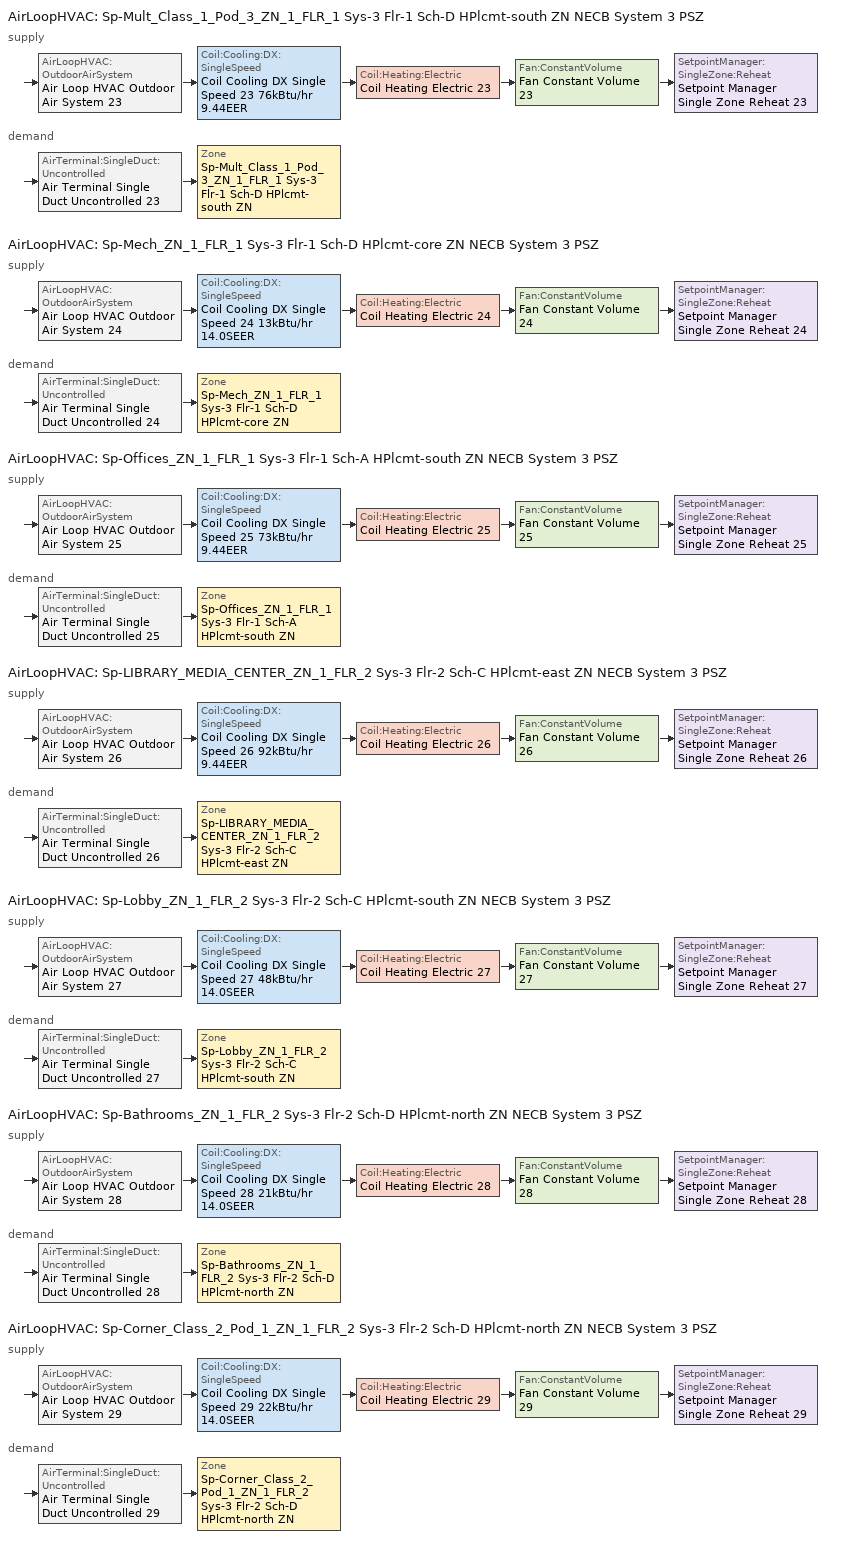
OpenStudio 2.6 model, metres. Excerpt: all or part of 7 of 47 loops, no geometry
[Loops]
AirLoopHVAC 'Sp-Mult_Class_1_Pod_3_ZN_1_FLR_1 Sys-3 Flr-1 Sch-D HPlcmt-south ZN NECB System 3 PSZ'
 supply: AirLoopHVAC:OutdoorAirSystem 'Air Loop HVAC Outdoor Air System 23' > Coil:Cooling:DX:SingleSpeed 'Coil Cooling DX Single Speed 23 76kBtu/hr 9.44EER' > Coil:Heating:Electric 'Coil Heating Electric 23' > Fan:ConstantVolume 'Fan Constant Volume 23' > SetpointManager:SingleZone:Reheat 'Setpoint Manager Single Zone Reheat 23'
 demand: AirTerminal:SingleDuct:Uncontrolled 'Air Terminal Single Duct Uncontrolled 23' > Zone 'Sp-Mult_Class_1_Pod_3_ZN_1_FLR_1 Sys-3 Flr-1 Sch-D HPlcmt-south ZN'
AirLoopHVAC 'Sp-Mech_ZN_1_FLR_1 Sys-3 Flr-1 Sch-D HPlcmt-core ZN NECB System 3 PSZ'
 supply: AirLoopHVAC:OutdoorAirSystem 'Air Loop HVAC Outdoor Air System 24' > Coil:Cooling:DX:SingleSpeed 'Coil Cooling DX Single Speed 24 13kBtu/hr 14.0SEER' > Coil:Heating:Electric 'Coil Heating Electric 24' > Fan:ConstantVolume 'Fan Constant Volume 24' > SetpointManager:SingleZone:Reheat 'Setpoint Manager Single Zone Reheat 24'
 demand: AirTerminal:SingleDuct:Uncontrolled 'Air Terminal Single Duct Uncontrolled 24' > Zone 'Sp-Mech_ZN_1_FLR_1 Sys-3 Flr-1 Sch-D HPlcmt-core ZN'
AirLoopHVAC 'Sp-Offices_ZN_1_FLR_1 Sys-3 Flr-1 Sch-A HPlcmt-south ZN NECB System 3 PSZ'
 supply: AirLoopHVAC:OutdoorAirSystem 'Air Loop HVAC Outdoor Air System 25' > Coil:Cooling:DX:SingleSpeed 'Coil Cooling DX Single Speed 25 73kBtu/hr 9.44EER' > Coil:Heating:Electric 'Coil Heating Electric 25' > Fan:ConstantVolume 'Fan Constant Volume 25' > SetpointManager:SingleZone:Reheat 'Setpoint Manager Single Zone Reheat 25'
 demand: AirTerminal:SingleDuct:Uncontrolled 'Air Terminal Single Duct Uncontrolled 25' > Zone 'Sp-Offices_ZN_1_FLR_1 Sys-3 Flr-1 Sch-A HPlcmt-south ZN'
AirLoopHVAC 'Sp-LIBRARY_MEDIA_CENTER_ZN_1_FLR_2 Sys-3 Flr-2 Sch-C HPlcmt-east ZN NECB System 3 PSZ'
 supply: AirLoopHVAC:OutdoorAirSystem 'Air Loop HVAC Outdoor Air System 26' > Coil:Cooling:DX:SingleSpeed 'Coil Cooling DX Single Speed 26 92kBtu/hr 9.44EER' > Coil:Heating:Electric 'Coil Heating Electric 26' > Fan:ConstantVolume 'Fan Constant Volume 26' > SetpointManager:SingleZone:Reheat 'Setpoint Manager Single Zone Reheat 26'
 demand: AirTerminal:SingleDuct:Uncontrolled 'Air Terminal Single Duct Uncontrolled 26' > Zone 'Sp-LIBRARY_MEDIA_CENTER_ZN_1_FLR_2 Sys-3 Flr-2 Sch-C HPlcmt-east ZN'
AirLoopHVAC 'Sp-Lobby_ZN_1_FLR_2 Sys-3 Flr-2 Sch-C HPlcmt-south ZN NECB System 3 PSZ'
 supply: AirLoopHVAC:OutdoorAirSystem 'Air Loop HVAC Outdoor Air System 27' > Coil:Cooling:DX:SingleSpeed 'Coil Cooling DX Single Speed 27 48kBtu/hr 14.0SEER' > Coil:Heating:Electric 'Coil Heating Electric 27' > Fan:ConstantVolume 'Fan Constant Volume 27' > SetpointManager:SingleZone:Reheat 'Setpoint Manager Single Zone Reheat 27'
 demand: AirTerminal:SingleDuct:Uncontrolled 'Air Terminal Single Duct Uncontrolled 27' > Zone 'Sp-Lobby_ZN_1_FLR_2 Sys-3 Flr-2 Sch-C HPlcmt-south ZN'
AirLoopHVAC 'Sp-Bathrooms_ZN_1_FLR_2 Sys-3 Flr-2 Sch-D HPlcmt-north ZN NECB System 3 PSZ'
 supply: AirLoopHVAC:OutdoorAirSystem 'Air Loop HVAC Outdoor Air System 28' > Coil:Cooling:DX:SingleSpeed 'Coil Cooling DX Single Speed 28 21kBtu/hr 14.0SEER' > Coil:Heating:Electric 'Coil Heating Electric 28' > Fan:ConstantVolume 'Fan Constant Volume 28' > SetpointManager:SingleZone:Reheat 'Setpoint Manager Single Zone Reheat 28'
 demand: AirTerminal:SingleDuct:Uncontrolled 'Air Terminal Single Duct Uncontrolled 28' > Zone 'Sp-Bathrooms_ZN_1_FLR_2 Sys-3 Flr-2 Sch-D HPlcmt-north ZN'
AirLoopHVAC 'Sp-Corner_Class_2_Pod_1_ZN_1_FLR_2 Sys-3 Flr-2 Sch-D HPlcmt-north ZN NECB System 3 PSZ'
 supply: AirLoopHVAC:OutdoorAirSystem 'Air Loop HVAC Outdoor Air System 29' > Coil:Cooling:DX:SingleSpeed 'Coil Cooling DX Single Speed 29 22kBtu/hr 14.0SEER' > Coil:Heating:Electric 'Coil Heating Electric 29' > Fan:ConstantVolume 'Fan Constant Volume 29' > SetpointManager:SingleZone:Reheat 'Setpoint Manager Single Zone Reheat 29'
 demand: AirTerminal:SingleDuct:Uncontrolled 'Air Terminal Single Duct Uncontrolled 29' > Zone 'Sp-Corner_Class_2_Pod_1_ZN_1_FLR_2 Sys-3 Flr-2 Sch-D HPlcmt-north ZN'
[Sizing:Zone] Zone Cooling Design Supply Air Temperature Input Method=SupplyAirTemperature; Zone Cooling Design Supply Air Temperature {C}=13; Zone Cooling Design Supply Air Temperature Difference {deltaC}=11.11; Zone Heating Design Supply Air Temperature Input Method=SupplyAirTemperature; Zone Heating Design Supply Air Temperature {C}=43; Zone Heating Design Supply Air Temperature Difference {deltaC}=11.11; Zone Cooling Design Supply Air Humidity Ratio {kg-H2O/kg-air}=0.0085; Zone Heating Design Supply Air Humidity Ratio {kg-H2O/kg-air}=0.008; Zone Heating Sizing Factor=1.3; Zone Cooling Sizing Factor=1.1; Cooling Design Air Flow Method=DesignDay; Heating Design Air Flow Method=DesignDay; Account for Dedicated Outdoor Air System=No; Dedicated Outdoor Air System Control Strategy=NeutralSupplyAir; Dedicated Outdoor Air Low Setpoint Temperature for Design {C}=autosize; Dedicated Outdoor Air High Setpoint Temperature for Design {C}=autosize
Sp-Mult_Class_1_Pod_3_ZN_1_FLR_1 Sys-3 Flr-1 Sch-D HPlcmt-south ZN; Sp-Mech_ZN_1_FLR_1 Sys-3 Flr-1 Sch-D HPlcmt-core ZN; Sp-Offices_ZN_1_FLR_1 Sys-3 Flr-1 Sch-A HPlcmt-south ZN; Sp-LIBRARY_MEDIA_CENTER_ZN_1_FLR_2 Sys-3 Flr-2 Sch-C HPlcmt-east ZN; Sp-Lobby_ZN_1_FLR_2 Sys-3 Flr-2 Sch-C HPlcmt-south ZN; Sp-Bathrooms_ZN_1_FLR_2 Sys-3 Flr-2 Sch-D HPlcmt-north ZN; Sp-Corner_Class_2_Pod_1_ZN_1_FLR_2 Sys-3 Flr-2 Sch-D HPlcmt-north ZN
[Zone equipment]
Sp-Mult_Class_1_Pod_3_ZN_1_FLR_1 Sys-3 Flr-1 Sch-D HPlcmt-south ZN: Air Terminal Single Duct Uncontrolled 23, Zone HVAC Baseboard Convective Electric 23
Sp-Mech_ZN_1_FLR_1 Sys-3 Flr-1 Sch-D HPlcmt-core ZN: Air Terminal Single Duct Uncontrolled 24, Zone HVAC Baseboard Convective Electric 24
Sp-Offices_ZN_1_FLR_1 Sys-3 Flr-1 Sch-A HPlcmt-south ZN: Air Terminal Single Duct Uncontrolled 25, Zone HVAC Baseboard Convective Electric 25
Sp-LIBRARY_MEDIA_CENTER_ZN_1_FLR_2 Sys-3 Flr-2 Sch-C HPlcmt-east ZN: Air Terminal Single Duct Uncontrolled 26, Zone HVAC Baseboard Convective Electric 26
Sp-Lobby_ZN_1_FLR_2 Sys-3 Flr-2 Sch-C HPlcmt-south ZN: Air Terminal Single Duct Uncontrolled 27, Zone HVAC Baseboard Convective Electric 27
Sp-Bathrooms_ZN_1_FLR_2 Sys-3 Flr-2 Sch-D HPlcmt-north ZN: Air Terminal Single Duct Uncontrolled 28, Zone HVAC Baseboard Convective Electric 28
Sp-Corner_Class_2_Pod_1_ZN_1_FLR_2 Sys-3 Flr-2 Sch-D HPlcmt-north ZN: Air Terminal Single Duct Uncontrolled 29, Zone HVAC Baseboard Convective Electric 29
[AirLoopHVAC] Design Supply Air Flow Rate {m3/s}=AutoSize
Name | Availability Schedule
Sp-Mult_Class_1_Pod_3_ZN_1_FLR_1 Sys-3 Flr-1 Sch-D HPlcmt-south ZN NECB System 3 PSZ | Sp-Mult_Class_1_Pod_3_ZN_1_FLR_1 Sys-3 Flr-1 Sch-D HPlcmt-south ZN NECB System 3 PSZ Occ Sch
Sp-Mech_ZN_1_FLR_1 Sys-3 Flr-1 Sch-D HPlcmt-core ZN NECB System 3 PSZ | Always On Discrete
Sp-Offices_ZN_1_FLR_1 Sys-3 Flr-1 Sch-A HPlcmt-south ZN NECB System 3 PSZ | Sp-Offices_ZN_1_FLR_1 Sys-3 Flr-1 Sch-A HPlcmt-south ZN NECB System 3 PSZ Occ Sch
Sp-LIBRARY_MEDIA_CENTER_ZN_1_FLR_2 Sys-3 Flr-2 Sch-C HPlcmt-east ZN NECB System 3 PSZ | Sp-LIBRARY_MEDIA_CENTER_ZN_1_FLR_2 Sys-3 Flr-2 Sch-C HPlcmt-east ZN NECB System 3 PSZ Occ Sch
Sp-Lobby_ZN_1_FLR_2 Sys-3 Flr-2 Sch-C HPlcmt-south ZN NECB System 3 PSZ | Sp-Lobby_ZN_1_FLR_2 Sys-3 Flr-2 Sch-C HPlcmt-south ZN NECB System 3 PSZ Occ Sch
Sp-Bathrooms_ZN_1_FLR_2 Sys-3 Flr-2 Sch-D HPlcmt-north ZN NECB System 3 PSZ | Sp-Bathrooms_ZN_1_FLR_2 Sys-3 Flr-2 Sch-D HPlcmt-north ZN NECB System 3 PSZ Occ Sch
Sp-Corner_Class_2_Pod_1_ZN_1_FLR_2 Sys-3 Flr-2 Sch-D HPlcmt-north ZN NECB System 3 PSZ | Sp-Corner_Class_2_Pod_1_ZN_1_FLR_2 Sys-3 Flr-2 Sch-D HPlcmt-north ZN NECB System 3 PSZ Occ Sch
[Sizing:System] Type of Load to Size On=Sensible; Design Outdoor Air Flow Rate {m3/s}=Autosize; Minimum System Air Flow Ratio=1; Preheat Design Temperature {C}=7; Preheat Design Humidity Ratio {kg-H2O/kg-Air}=0.008; Precool Design Temperature {C}=13; Precool Design Humidity Ratio {kg-H2O/kg-Air}=0.008; Central Cooling Design Supply Air Temperature {C}=13; Central Heating Design Supply Air Temperature {C}=43; Sizing Option=NonCoincident; 100% Outdoor Air in Cooling=No; 100% Outdoor Air in Heating=No; Central Cooling Design Supply Air Humidity Ratio {kg-H2O/kg-Air}=0.0085; Central Heating Design Supply Air Humidity Ratio {kg-H2O/kg-Air}=0.008; Cooling Design Air Flow Method=DesignDay; Cooling Design Air Flow Rate {m3/s}=0; Heating Design Air Flow Method=DesignDay; Heating Design Air Flow Rate {m3/s}=0; System Outdoor Air Method=ZoneSum; Zone Maximum Outdoor Air Fraction=1; Cooling Supply Air Flow Rate Per Floor Area {m3/s-m2}=0.00996765; Cooling Fraction of Autosized Cooling Supply Air Flow Rate=1; Cooling Supply Air Flow Rate Per Unit Cooling Capacity {m3/s-W}=3.94755e-05; Heating Supply Air Flow Rate Per Floor Area {m3/s-m2}=0.00996765; Heating Fraction of Autosized Heating Supply Air Flow Rate=1; Heating Fraction of Autosized Cooling Supply Air Flow Rate=1; Heating Supply Air Flow Rate Per Unit Heating Capacity {m3/s-W}=3.15882e-05; Cooling Design Capacity Method=CoolingDesignCapacity; Cooling Design Capacity {W}=autosize; Cooling Design Capacity Per Floor Area {W/m2}=234.7; Fraction of Autosized Cooling Design Capacity=1; Heating Design Capacity Method=HeatingDesignCapacity; Heating Design Capacity {W}=autosize; Heating Design Capacity Per Floor Area {W/m2}=157; Fraction of Autosized Heating Design Capacity=1; Central Cooling Capacity Control Method=OnOff
Sp-Mult_Class_1_Pod_3_ZN_1_FLR_1 Sys-3 Flr-1 Sch-D HPlcmt-south ZN NECB System 3 PSZ; Sp-Mech_ZN_1_FLR_1 Sys-3 Flr-1 Sch-D HPlcmt-core ZN NECB System 3 PSZ; Sp-Offices_ZN_1_FLR_1 Sys-3 Flr-1 Sch-A HPlcmt-south ZN NECB System 3 PSZ; Sp-LIBRARY_MEDIA_CENTER_ZN_1_FLR_2 Sys-3 Flr-2 Sch-C HPlcmt-east ZN NECB System 3 PSZ; Sp-Lobby_ZN_1_FLR_2 Sys-3 Flr-2 Sch-C HPlcmt-south ZN NECB System 3 PSZ; Sp-Bathrooms_ZN_1_FLR_2 Sys-3 Flr-2 Sch-D HPlcmt-north ZN NECB System 3 PSZ; Sp-Corner_Class_2_Pod_1_ZN_1_FLR_2 Sys-3 Flr-2 Sch-D HPlcmt-north ZN NECB System 3 PSZ
[Fan:ConstantVolume] Availability Schedule=Always On Discrete; Fan Efficiency=0.39975; Pressure Rise {Pa}=640; Maximum Flow Rate {m3/s}=AutoSize; Motor Efficiency=0.615
Fan Constant Volume 23; Fan Constant Volume 24; Fan Constant Volume 25; Fan Constant Volume 26; Fan Constant Volume 27; Fan Constant Volume 28; Fan Constant Volume 29
[Coil:Heating:Electric] Availability Schedule=Always On Discrete
Coil Heating Electric 23; Coil Heating Electric 24; Coil Heating Electric 25; Coil Heating Electric 26; Coil Heating Electric 27; Coil Heating Electric 28; Coil Heating Electric 29
[Coil:Cooling:DX:SingleSpeed] Availability Schedule=Always On Discrete; Rated Total Cooling Capacity {W}=autosize; Rated Sensible Heat Ratio=autosize; Rated Air Flow Rate {m3/s}=autosize; Rated Evaporator Fan Power Per Volume Flow Rate {W/(m3/s)}=773.3; Total Cooling Capacity Function of Temperature Curve=DXCOOL-NECB2011-REF-CAPFT; Total Cooling Capacity Function of Flow Fraction Curve=DXCOOL-NECB2011-REF-CAPFFLOW; Energy Input Ratio Function of Temperature Curve=DXCOOL-NECB2011-REF-COOLEIRFT; Energy Input Ratio Function of Flow Fraction Curve=DXCOOL-NECB2011-REF-COOLEIRFFLOW; Part Load Fraction Correlation Curve=DXCOOL-NECB2011-REF-COOLPLFFPLR; Condenser Type=AirCooled; Evaporative Condenser Effectiveness=0; Evaporative Condenser Air Flow Rate {m3/s}=Autosize; Evaporative Condenser Pump Rated Power Consumption {W}=Autosize; Crankcase Heater Capacity {W}=0; Maximum Outdoor Dry-Bulb Temperature for Crankcase Heater Operation {C}=0; Basin Heater Capacity {W/K}=0; Basin Heater Setpoint Temperature {C}=10
Name | Rated COP {W/W}
Coil Cooling DX Single Speed 23 76kBtu/hr 9.44EER | 3.2468
Coil Cooling DX Single Speed 24 13kBtu/hr 14.0SEER; Coil Cooling DX Single Speed 27 48kBtu/hr 14.0SEER; Coil Cooling DX Single Speed 28 21kBtu/hr 14.0SEER; Coil Cooling DX Single Speed 29 22kBtu/hr 14.0SEER | 3.8248
Coil Cooling DX Single Speed 25 73kBtu/hr 9.44EER | 3.24471
Coil Cooling DX Single Speed 26 92kBtu/hr 9.44EER | 3.25894
[Controller:OutdoorAir] Minimum Outdoor Air Flow Rate {m3/s}=autosize; Maximum Outdoor Air Flow Rate {m3/s}=Autosize; Economizer Control Action Type=ModulateFlow; Lockout Type=NoLockout; Minimum Limit Type=FixedMinimum; High Humidity Control=No; Heat Recovery Bypass Control Type=BypassWhenOAFlowGreaterThanMinimum
Name | Economizer Control Type | Minimum Outdoor Air Schedule | Controller Mechanical Ventilation | Economizer Maximum Limit Dry-Bulb Temperature {C} | Economizer Maximum Limit Enthalpy {J/kg} | Economizer Minimum Limit Dry-Bulb Temperature {C}
Controller Outdoor Air 23 | DifferentialEnthalpy | Sp-Mult_Class_1_Pod_3_ZN_1_FLR_1 Sys-3 Flr-1 Sch-D HPlcmt-south ZN NECB System 3 PSZ Occ Sch | Controller Mechanical Ventilation 23
Controller Outdoor Air 24 | NoEconomizer | Always On Discrete | Controller Mechanical Ventilation 24 | 28 | 64000 | -100
Controller Outdoor Air 25 | DifferentialEnthalpy | Sp-Offices_ZN_1_FLR_1 Sys-3 Flr-1 Sch-A HPlcmt-south ZN NECB System 3 PSZ Occ Sch | Controller Mechanical Ventilation 25
Controller Outdoor Air 26 | DifferentialEnthalpy | Sp-LIBRARY_MEDIA_CENTER_ZN_1_FLR_2 Sys-3 Flr-2 Sch-C HPlcmt-east ZN NECB System 3 PSZ Occ Sch | Controller Mechanical Ventilation 26
Controller Outdoor Air 27 | NoEconomizer | Sp-Lobby_ZN_1_FLR_2 Sys-3 Flr-2 Sch-C HPlcmt-south ZN NECB System 3 PSZ Occ Sch | Controller Mechanical Ventilation 27 | 28 | 64000 | -100
Controller Outdoor Air 28 | NoEconomizer | Sp-Bathrooms_ZN_1_FLR_2 Sys-3 Flr-2 Sch-D HPlcmt-north ZN NECB System 3 PSZ Occ Sch | Controller Mechanical Ventilation 28 | 28 | 64000 | -100
Controller Outdoor Air 29 | NoEconomizer | Sp-Corner_Class_2_Pod_1_ZN_1_FLR_2 Sys-3 Flr-2 Sch-D HPlcmt-north ZN NECB System 3 PSZ Occ Sch | Controller Mechanical Ventilation 29 | 28 | 64000 | -100
[Controller:MechanicalVentilation] Availability Schedule=Always On Discrete; System Outdoor Air Method=ZoneSum
Controller Mechanical Ventilation 23; Controller Mechanical Ventilation 24; Controller Mechanical Ventilation 25; Controller Mechanical Ventilation 26; Controller Mechanical Ventilation 27; Controller Mechanical Ventilation 28; Controller Mechanical Ventilation 29
[AirLoopHVAC:OutdoorAirSystem]
Name | Controller
Air Loop HVAC Outdoor Air System 23 | Controller Outdoor Air 23
Air Loop HVAC Outdoor Air System 24 | Controller Outdoor Air 24
Air Loop HVAC Outdoor Air System 25 | Controller Outdoor Air 25
Air Loop HVAC Outdoor Air System 26 | Controller Outdoor Air 26
Air Loop HVAC Outdoor Air System 27 | Controller Outdoor Air 27
Air Loop HVAC Outdoor Air System 28 | Controller Outdoor Air 28
Air Loop HVAC Outdoor Air System 29 | Controller Outdoor Air 29
[SetpointManager:SingleZone:Reheat] Minimum Supply Air Temperature {C}=13; Maximum Supply Air Temperature {C}=43
Name | Control Zone
Setpoint Manager Single Zone Reheat 23 | Sp-Mult_Class_1_Pod_3_ZN_1_FLR_1 Sys-3 Flr-1 Sch-D HPlcmt-south ZN
Setpoint Manager Single Zone Reheat 24 | Sp-Mech_ZN_1_FLR_1 Sys-3 Flr-1 Sch-D HPlcmt-core ZN
Setpoint Manager Single Zone Reheat 25 | Sp-Offices_ZN_1_FLR_1 Sys-3 Flr-1 Sch-A HPlcmt-south ZN
Setpoint Manager Single Zone Reheat 26 | Sp-LIBRARY_MEDIA_CENTER_ZN_1_FLR_2 Sys-3 Flr-2 Sch-C HPlcmt-east ZN
Setpoint Manager Single Zone Reheat 27 | Sp-Lobby_ZN_1_FLR_2 Sys-3 Flr-2 Sch-C HPlcmt-south ZN
Setpoint Manager Single Zone Reheat 28 | Sp-Bathrooms_ZN_1_FLR_2 Sys-3 Flr-2 Sch-D HPlcmt-north ZN
Setpoint Manager Single Zone Reheat 29 | Sp-Corner_Class_2_Pod_1_ZN_1_FLR_2 Sys-3 Flr-2 Sch-D HPlcmt-north ZN
[AirTerminal:SingleDuct:Uncontrolled] Availability Schedule=Always On Discrete; Maximum Air Flow Rate {m3/s}=AutoSize
Air Terminal Single Duct Uncontrolled 23; Air Terminal Single Duct Uncontrolled 24; Air Terminal Single Duct Uncontrolled 25; Air Terminal Single Duct Uncontrolled 26; Air Terminal Single Duct Uncontrolled 27; Air Terminal Single Duct Uncontrolled 28; Air Terminal Single Duct Uncontrolled 29
[ZoneHVAC:Baseboard:Convective:Electric] Availability Schedule=Always On Discrete; Nominal Capacity {W}=autosize; Efficiency=1
Zone HVAC Baseboard Convective Electric 23; Zone HVAC Baseboard Convective Electric 24; Zone HVAC Baseboard Convective Electric 25; Zone HVAC Baseboard Convective Electric 26; Zone HVAC Baseboard Convective Electric 27; Zone HVAC Baseboard Convective Electric 28; Zone HVAC Baseboard Convective Electric 29
[AvailabilityManager:NightCycle] Control Type=CycleOnAny; Thermostat Tolerance {deltaC}=1; Cycling Run Time {s}=3600
Availability Manager Night Cycle 13; Availability Manager Night Cycle 14; Availability Manager Night Cycle 15; Availability Manager Night Cycle 16; Availability Manager Night Cycle 17; Availability Manager Night Cycle 18; Availability Manager Night Cycle 19; Availability Manager Night Cycle 20; Availability Manager Night Cycle 21; Availability Manager Night Cycle 22; Availability Manager Night Cycle 23; Availability Manager Night Cycle 24; Availability Manager Night Cycle 25; Availability Manager Night Cycle 26; Availability Manager Night Cycle 27; Availability Manager Night Cycle 28; Availability Manager Night Cycle 29; Availability Manager Night Cycle 30; Availability Manager Night Cycle 31; Availability Manager Night Cycle 32; Availability Manager Night Cycle 33; Availability Manager Night Cycle 34; Availability Manager Night Cycle 35; Availability Manager Night Cycle 36; Availability Manager Night Cycle 37; Availability Manager Night Cycle 38; Availability Manager Night Cycle 39; Availability Manager Night Cycle 40; Availability Manager Night Cycle 41
[Schedule:Ruleset]
Name | Default Day Schedule | Summer Design Day Schedule | Winter Design Day Schedule
Sp-Bathrooms_ZN_1_FLR_2 Sys-3 Flr-2 Sch-D HPlcmt-north ZN NECB System 3 PSZ Occ Sch | Sp-Bathrooms_ZN_1_FLR_2 Sys-3 Flr-2 Sch-D HPlcmt-north ZN NECB System 3 PSZ Occ Sch Default | Sp-Bathrooms_ZN_1_FLR_2 Sys-3 Flr-2 Sch-D HPlcmt-north ZN NECB System 3 PSZ Occ Sch Summer Design Day | Sp-Bathrooms_ZN_1_FLR_2 Sys-3 Flr-2 Sch-D HPlcmt-north ZN NECB System 3 PSZ Occ Sch Winter Design Day
Sp-Corner_Class_2_Pod_1_ZN_1_FLR_2 Sys-3 Flr-2 Sch-D HPlcmt-north ZN NECB System 3 PSZ Occ Sch | Sp-Corner_Class_2_Pod_1_ZN_1_FLR_2 Sys-3 Flr-2 Sch-D HPlcmt-north ZN NECB System 3 PSZ Occ Sch Default | Sp-Corner_Class_2_Pod_1_ZN_1_FLR_2 Sys-3 Flr-2 Sch-D HPlcmt-north ZN NECB System 3 PSZ Occ Sch Summer Design Day | Sp-Corner_Class_2_Pod_1_ZN_1_FLR_2 Sys-3 Flr-2 Sch-D HPlcmt-north ZN NECB System 3 PSZ Occ Sch Winter Design Day
Sp-LIBRARY_MEDIA_CENTER_ZN_1_FLR_2 Sys-3 Flr-2 Sch-C HPlcmt-east ZN NECB System 3 PSZ Occ Sch | Sp-LIBRARY_MEDIA_CENTER_ZN_1_FLR_2 Sys-3 Flr-2 Sch-C HPlcmt-east ZN NECB System 3 PSZ Occ Sch Default | Sp-LIBRARY_MEDIA_CENTER_ZN_1_FLR_2 Sys-3 Flr-2 Sch-C HPlcmt-east ZN NECB System 3 PSZ Occ Sch Summer Design Day | Sp-LIBRARY_MEDIA_CENTER_ZN_1_FLR_2 Sys-3 Flr-2 Sch-C HPlcmt-east ZN NECB System 3 PSZ Occ Sch Winter Design Day
Sp-Lobby_ZN_1_FLR_2 Sys-3 Flr-2 Sch-C HPlcmt-south ZN NECB System 3 PSZ Occ Sch | Sp-Lobby_ZN_1_FLR_2 Sys-3 Flr-2 Sch-C HPlcmt-south ZN NECB System 3 PSZ Occ Sch Default | Sp-Lobby_ZN_1_FLR_2 Sys-3 Flr-2 Sch-C HPlcmt-south ZN NECB System 3 PSZ Occ Sch Summer Design Day | Sp-Lobby_ZN_1_FLR_2 Sys-3 Flr-2 Sch-C HPlcmt-south ZN NECB System 3 PSZ Occ Sch Winter Design Day
Sp-Mult_Class_1_Pod_3_ZN_1_FLR_1 Sys-3 Flr-1 Sch-D HPlcmt-south ZN NECB System 3 PSZ Occ Sch | Sp-Mult_Class_1_Pod_3_ZN_1_FLR_1 Sys-3 Flr-1 Sch-D HPlcmt-south ZN NECB System 3 PSZ Occ Sch Default | Sp-Mult_Class_1_Pod_3_ZN_1_FLR_1 Sys-3 Flr-1 Sch-D HPlcmt-south ZN NECB System 3 PSZ Occ Sch Summer Design Day | Sp-Mult_Class_1_Pod_3_ZN_1_FLR_1 Sys-3 Flr-1 Sch-D HPlcmt-south ZN NECB System 3 PSZ Occ Sch Winter Design Day
Sp-Offices_ZN_1_FLR_1 Sys-3 Flr-1 Sch-A HPlcmt-south ZN NECB System 3 PSZ Occ Sch | Sp-Offices_ZN_1_FLR_1 Sys-3 Flr-1 Sch-A HPlcmt-south ZN NECB System 3 PSZ Occ Sch Default | Sp-Offices_ZN_1_FLR_1 Sys-3 Flr-1 Sch-A HPlcmt-south ZN NECB System 3 PSZ Occ Sch Summer Design Day | Sp-Offices_ZN_1_FLR_1 Sys-3 Flr-1 Sch-A HPlcmt-south ZN NECB System 3 PSZ Occ Sch Winter Design Day
[Schedule:Day]
Sp-Bathrooms_ZN_1_FLR_2 Sys-3 Flr-2 Sch-D HPlcmt-north ZN NECB System 3 PSZ Occ Sch Default; Sp-Bathrooms_ZN_1_FLR_2 Sys-3 Flr-2 Sch-D HPlcmt-north ZN NECB System 3 PSZ Occ Sch Winter Design Day; Sp-Bathrooms_ZN_1_FLR_2 Sys-3 Flr-2 Sch-D HPlcmt-north ZN NECB System 3 PSZ Occ Sch Summer Design Day; Sp-Corner_Class_2_Pod_1_ZN_1_FLR_2 Sys-3 Flr-2 Sch-D HPlcmt-north ZN NECB System 3 PSZ Occ Sch Default; Sp-Corner_Class_2_Pod_1_ZN_1_FLR_2 Sys-3 Flr-2 Sch-D HPlcmt-north ZN NECB System 3 PSZ Occ Sch Winter Design Day; Sp-Corner_Class_2_Pod_1_ZN_1_FLR_2 Sys-3 Flr-2 Sch-D HPlcmt-north ZN NECB System 3 PSZ Occ Sch Summer Design Day; Sp-LIBRARY_MEDIA_CENTER_ZN_1_FLR_2 Sys-3 Flr-2 Sch-C HPlcmt-east ZN NECB System 3 PSZ Occ Sch Default; Sp-LIBRARY_MEDIA_CENTER_ZN_1_FLR_2 Sys-3 Flr-2 Sch-C HPlcmt-east ZN NECB System 3 PSZ Occ Sch Winter Design Day; Sp-LIBRARY_MEDIA_CENTER_ZN_1_FLR_2 Sys-3 Flr-2 Sch-C HPlcmt-east ZN NECB System 3 PSZ Occ Sch Summer Design Day; Sp-Lobby_ZN_1_FLR_2 Sys-3 Flr-2 Sch-C HPlcmt-south ZN NECB System 3 PSZ Occ Sch Default; Sp-Lobby_ZN_1_FLR_2 Sys-3 Flr-2 Sch-C HPlcmt-south ZN NECB System 3 PSZ Occ Sch Winter Design Day; Sp-Lobby_ZN_1_FLR_2 Sys-3 Flr-2 Sch-C HPlcmt-south ZN NECB System 3 PSZ Occ Sch Summer Design Day; Sp-Mult_Class_1_Pod_3_ZN_1_FLR_1 Sys-3 Flr-1 Sch-D HPlcmt-south ZN NECB System 3 PSZ Occ Sch Default; Sp-Mult_Class_1_Pod_3_ZN_1_FLR_1 Sys-3 Flr-1 Sch-D HPlcmt-south ZN NECB System 3 PSZ Occ Sch Winter Design Day; Sp-Mult_Class_1_Pod_3_ZN_1_FLR_1 Sys-3 Flr-1 Sch-D HPlcmt-south ZN NECB System 3 PSZ Occ Sch Summer Design Day; Sp-Offices_ZN_1_FLR_1 Sys-3 Flr-1 Sch-A HPlcmt-south ZN NECB System 3 PSZ Occ Sch Default; Sp-Offices_ZN_1_FLR_1 Sys-3 Flr-1 Sch-A HPlcmt-south ZN NECB System 3 PSZ Occ Sch Winter Design Day; Sp-Offices_ZN_1_FLR_1 Sys-3 Flr-1 Sch-A HPlcmt-south ZN NECB System 3 PSZ Occ Sch Summer Design Day: 24, 0, 1
Sp-Bathrooms_ZN_1_FLR_2 Sys-3 Flr-2 Sch-D HPlcmt-north ZN NECB System 3 PSZ Occ Sch Monday; Sp-Bathrooms_ZN_1_FLR_2 Sys-3 Flr-2 Sch-D HPlcmt-north ZN NECB System 3 PSZ Occ Sch Tuesday; Sp-Bathrooms_ZN_1_FLR_2 Sys-3 Flr-2 Sch-D HPlcmt-north ZN NECB System 3 PSZ Occ Sch Wednesday; Sp-Bathrooms_ZN_1_FLR_2 Sys-3 Flr-2 Sch-D HPlcmt-north ZN NECB System 3 PSZ Occ Sch Thursday; Sp-Bathrooms_ZN_1_FLR_2 Sys-3 Flr-2 Sch-D HPlcmt-north ZN NECB System 3 PSZ Occ Sch Friday; Sp-Corner_Class_2_Pod_1_ZN_1_FLR_2 Sys-3 Flr-2 Sch-D HPlcmt-north ZN NECB System 3 PSZ Occ Sch Monday; Sp-Corner_Class_2_Pod_1_ZN_1_FLR_2 Sys-3 Flr-2 Sch-D HPlcmt-north ZN NECB System 3 PSZ Occ Sch Tuesday; Sp-Corner_Class_2_Pod_1_ZN_1_FLR_2 Sys-3 Flr-2 Sch-D HPlcmt-north ZN NECB System 3 PSZ Occ Sch Wednesday; Sp-Corner_Class_2_Pod_1_ZN_1_FLR_2 Sys-3 Flr-2 Sch-D HPlcmt-north ZN NECB System 3 PSZ Occ Sch Thursday; Sp-Corner_Class_2_Pod_1_ZN_1_FLR_2 Sys-3 Flr-2 Sch-D HPlcmt-north ZN NECB System 3 PSZ Occ Sch Friday; Sp-Mult_Class_1_Pod_3_ZN_1_FLR_1 Sys-3 Flr-1 Sch-D HPlcmt-south ZN NECB System 3 PSZ Occ Sch Monday; Sp-Mult_Class_1_Pod_3_ZN_1_FLR_1 Sys-3 Flr-1 Sch-D HPlcmt-south ZN NECB System 3 PSZ Occ Sch Tuesday; Sp-Mult_Class_1_Pod_3_ZN_1_FLR_1 Sys-3 Flr-1 Sch-D HPlcmt-south ZN NECB System 3 PSZ Occ Sch Wednesday; Sp-Mult_Class_1_Pod_3_ZN_1_FLR_1 Sys-3 Flr-1 Sch-D HPlcmt-south ZN NECB System 3 PSZ Occ Sch Thursday; Sp-Mult_Class_1_Pod_3_ZN_1_FLR_1 Sys-3 Flr-1 Sch-D HPlcmt-south ZN NECB System 3 PSZ Occ Sch Friday: 9, 0, 0, 18, 0, 1, 19, 0, 0, 22, 0, 1, 24, 0, 0
Sp-Bathrooms_ZN_1_FLR_2 Sys-3 Flr-2 Sch-D HPlcmt-north ZN NECB System 3 PSZ Occ Sch Saturday; Sp-Bathrooms_ZN_1_FLR_2 Sys-3 Flr-2 Sch-D HPlcmt-north ZN NECB System 3 PSZ Occ Sch Sunday; Sp-Corner_Class_2_Pod_1_ZN_1_FLR_2 Sys-3 Flr-2 Sch-D HPlcmt-north ZN NECB System 3 PSZ Occ Sch Saturday; Sp-Corner_Class_2_Pod_1_ZN_1_FLR_2 Sys-3 Flr-2 Sch-D HPlcmt-north ZN NECB System 3 PSZ Occ Sch Sunday; Sp-Mult_Class_1_Pod_3_ZN_1_FLR_1 Sys-3 Flr-1 Sch-D HPlcmt-south ZN NECB System 3 PSZ Occ Sch Saturday; Sp-Mult_Class_1_Pod_3_ZN_1_FLR_1 Sys-3 Flr-1 Sch-D HPlcmt-south ZN NECB System 3 PSZ Occ Sch Sunday; Sp-Offices_ZN_1_FLR_1 Sys-3 Flr-1 Sch-A HPlcmt-south ZN NECB System 3 PSZ Occ Sch Saturday; Sp-Offices_ZN_1_FLR_1 Sys-3 Flr-1 Sch-A HPlcmt-south ZN NECB System 3 PSZ Occ Sch Sunday: 24, 0, 0
Sp-LIBRARY_MEDIA_CENTER_ZN_1_FLR_2 Sys-3 Flr-2 Sch-C HPlcmt-east ZN NECB System 3 PSZ Occ Sch Monday; Sp-LIBRARY_MEDIA_CENTER_ZN_1_FLR_2 Sys-3 Flr-2 Sch-C HPlcmt-east ZN NECB System 3 PSZ Occ Sch Tuesday; Sp-LIBRARY_MEDIA_CENTER_ZN_1_FLR_2 Sys-3 Flr-2 Sch-C HPlcmt-east ZN NECB System 3 PSZ Occ Sch Wednesday; Sp-LIBRARY_MEDIA_CENTER_ZN_1_FLR_2 Sys-3 Flr-2 Sch-C HPlcmt-east ZN NECB System 3 PSZ Occ Sch Thursday; Sp-LIBRARY_MEDIA_CENTER_ZN_1_FLR_2 Sys-3 Flr-2 Sch-C HPlcmt-east ZN NECB System 3 PSZ Occ Sch Friday; Sp-LIBRARY_MEDIA_CENTER_ZN_1_FLR_2 Sys-3 Flr-2 Sch-C HPlcmt-east ZN NECB System 3 PSZ Occ Sch Saturday; Sp-Lobby_ZN_1_FLR_2 Sys-3 Flr-2 Sch-C HPlcmt-south ZN NECB System 3 PSZ Occ Sch Monday; Sp-Lobby_ZN_1_FLR_2 Sys-3 Flr-2 Sch-C HPlcmt-south ZN NECB System 3 PSZ Occ Sch Tuesday; Sp-Lobby_ZN_1_FLR_2 Sys-3 Flr-2 Sch-C HPlcmt-south ZN NECB System 3 PSZ Occ Sch Wednesday; Sp-Lobby_ZN_1_FLR_2 Sys-3 Flr-2 Sch-C HPlcmt-south ZN NECB System 3 PSZ Occ Sch Thursday; Sp-Lobby_ZN_1_FLR_2 Sys-3 Flr-2 Sch-C HPlcmt-south ZN NECB System 3 PSZ Occ Sch Friday; Sp-Lobby_ZN_1_FLR_2 Sys-3 Flr-2 Sch-C HPlcmt-south ZN NECB System 3 PSZ Occ Sch Saturday: 9, 0, 0, 21, 0, 1, 24, 0, 0
Sp-LIBRARY_MEDIA_CENTER_ZN_1_FLR_2 Sys-3 Flr-2 Sch-C HPlcmt-east ZN NECB System 3 PSZ Occ Sch Sunday; Sp-Lobby_ZN_1_FLR_2 Sys-3 Flr-2 Sch-C HPlcmt-south ZN NECB System 3 PSZ Occ Sch Sunday: 9, 0, 0, 19, 0, 1, 24, 0, 0
Sp-Offices_ZN_1_FLR_1 Sys-3 Flr-1 Sch-A HPlcmt-south ZN NECB System 3 PSZ Occ Sch Monday; Sp-Offices_ZN_1_FLR_1 Sys-3 Flr-1 Sch-A HPlcmt-south ZN NECB System 3 PSZ Occ Sch Tuesday; Sp-Offices_ZN_1_FLR_1 Sys-3 Flr-1 Sch-A HPlcmt-south ZN NECB System 3 PSZ Occ Sch Wednesday; Sp-Offices_ZN_1_FLR_1 Sys-3 Flr-1 Sch-A HPlcmt-south ZN NECB System 3 PSZ Occ Sch Thursday; Sp-Offices_ZN_1_FLR_1 Sys-3 Flr-1 Sch-A HPlcmt-south ZN NECB System 3 PSZ Occ Sch Friday: 8, 0, 0, 19, 0, 1, 24, 0, 0
[Schedule:Rule] Date Specification Type=DateRange; Start Month=1; Start Day=1; End Month=12
Name | Schedule Ruleset | Rule Order | Day Schedule | Apply Monday | End Day | Apply Tuesday | Apply Wednesday | Apply Thursday | Apply Friday | Apply Saturday | Apply Sunday
Sp-Bathrooms_ZN_1_FLR_2 Sys-3 Flr-2 Sch-D HPlcmt-north ZN NECB System 3 PSZ Occ Sch Monday Rule | Sp-Bathrooms_ZN_1_FLR_2 Sys-3 Flr-2 Sch-D HPlcmt-north ZN NECB System 3 PSZ Occ Sch | 6 | Sp-Bathrooms_ZN_1_FLR_2 Sys-3 Flr-2 Sch-D HPlcmt-north ZN NECB System 3 PSZ Occ Sch Monday | Yes | 25
Sp-Bathrooms_ZN_1_FLR_2 Sys-3 Flr-2 Sch-D HPlcmt-north ZN NECB System 3 PSZ Occ Sch Tuesday Rule | Sp-Bathrooms_ZN_1_FLR_2 Sys-3 Flr-2 Sch-D HPlcmt-north ZN NECB System 3 PSZ Occ Sch | 5 | Sp-Bathrooms_ZN_1_FLR_2 Sys-3 Flr-2 Sch-D HPlcmt-north ZN NECB System 3 PSZ Occ Sch Tuesday |  | 26 | Yes
Sp-Bathrooms_ZN_1_FLR_2 Sys-3 Flr-2 Sch-D HPlcmt-north ZN NECB System 3 PSZ Occ Sch Wednesday Rule | Sp-Bathrooms_ZN_1_FLR_2 Sys-3 Flr-2 Sch-D HPlcmt-north ZN NECB System 3 PSZ Occ Sch | 4 | Sp-Bathrooms_ZN_1_FLR_2 Sys-3 Flr-2 Sch-D HPlcmt-north ZN NECB System 3 PSZ Occ Sch Wednesday |  | 27 |  | Yes
Sp-Bathrooms_ZN_1_FLR_2 Sys-3 Flr-2 Sch-D HPlcmt-north ZN NECB System 3 PSZ Occ Sch Thursday Rule | Sp-Bathrooms_ZN_1_FLR_2 Sys-3 Flr-2 Sch-D HPlcmt-north ZN NECB System 3 PSZ Occ Sch | 3 | Sp-Bathrooms_ZN_1_FLR_2 Sys-3 Flr-2 Sch-D HPlcmt-north ZN NECB System 3 PSZ Occ Sch Thursday |  | 28 |  |  | Yes
Sp-Bathrooms_ZN_1_FLR_2 Sys-3 Flr-2 Sch-D HPlcmt-north ZN NECB System 3 PSZ Occ Sch Friday Rule | Sp-Bathrooms_ZN_1_FLR_2 Sys-3 Flr-2 Sch-D HPlcmt-north ZN NECB System 3 PSZ Occ Sch | 2 | Sp-Bathrooms_ZN_1_FLR_2 Sys-3 Flr-2 Sch-D HPlcmt-north ZN NECB System 3 PSZ Occ Sch Friday |  | 29 |  |  |  | Yes
Sp-Bathrooms_ZN_1_FLR_2 Sys-3 Flr-2 Sch-D HPlcmt-north ZN NECB System 3 PSZ Occ Sch Saturday Rule | Sp-Bathrooms_ZN_1_FLR_2 Sys-3 Flr-2 Sch-D HPlcmt-north ZN NECB System 3 PSZ Occ Sch | 1 | Sp-Bathrooms_ZN_1_FLR_2 Sys-3 Flr-2 Sch-D HPlcmt-north ZN NECB System 3 PSZ Occ Sch Saturday |  | 30 |  |  |  |  | Yes
Sp-Bathrooms_ZN_1_FLR_2 Sys-3 Flr-2 Sch-D HPlcmt-north ZN NECB System 3 PSZ Occ Sch Sunday Rule | Sp-Bathrooms_ZN_1_FLR_2 Sys-3 Flr-2 Sch-D HPlcmt-north ZN NECB System 3 PSZ Occ Sch | 0 | Sp-Bathrooms_ZN_1_FLR_2 Sys-3 Flr-2 Sch-D HPlcmt-north ZN NECB System 3 PSZ Occ Sch Sunday |  | 31 |  |  |  |  |  | Yes
Sp-Corner_Class_2_Pod_1_ZN_1_FLR_2 Sys-3 Flr-2 Sch-D HPlcmt-north ZN NECB System 3 PSZ Occ Sch Monday Rule | Sp-Corner_Class_2_Pod_1_ZN_1_FLR_2 Sys-3 Flr-2 Sch-D HPlcmt-north ZN NECB System 3 PSZ Occ Sch | 6 | Sp-Corner_Class_2_Pod_1_ZN_1_FLR_2 Sys-3 Flr-2 Sch-D HPlcmt-north ZN NECB System 3 PSZ Occ Sch Monday | Yes | 25
Sp-Corner_Class_2_Pod_1_ZN_1_FLR_2 Sys-3 Flr-2 Sch-D HPlcmt-north ZN NECB System 3 PSZ Occ Sch Tuesday Rule | Sp-Corner_Class_2_Pod_1_ZN_1_FLR_2 Sys-3 Flr-2 Sch-D HPlcmt-north ZN NECB System 3 PSZ Occ Sch | 5 | Sp-Corner_Class_2_Pod_1_ZN_1_FLR_2 Sys-3 Flr-2 Sch-D HPlcmt-north ZN NECB System 3 PSZ Occ Sch Tuesday |  | 26 | Yes
Sp-Corner_Class_2_Pod_1_ZN_1_FLR_2 Sys-3 Flr-2 Sch-D HPlcmt-north ZN NECB System 3 PSZ Occ Sch Wednesday Rule | Sp-Corner_Class_2_Pod_1_ZN_1_FLR_2 Sys-3 Flr-2 Sch-D HPlcmt-north ZN NECB System 3 PSZ Occ Sch | 4 | Sp-Corner_Class_2_Pod_1_ZN_1_FLR_2 Sys-3 Flr-2 Sch-D HPlcmt-north ZN NECB System 3 PSZ Occ Sch Wednesday |  | 27 |  | Yes
Sp-Corner_Class_2_Pod_1_ZN_1_FLR_2 Sys-3 Flr-2 Sch-D HPlcmt-north ZN NECB System 3 PSZ Occ Sch Thursday Rule | Sp-Corner_Class_2_Pod_1_ZN_1_FLR_2 Sys-3 Flr-2 Sch-D HPlcmt-north ZN NECB System 3 PSZ Occ Sch | 3 | Sp-Corner_Class_2_Pod_1_ZN_1_FLR_2 Sys-3 Flr-2 Sch-D HPlcmt-north ZN NECB System 3 PSZ Occ Sch Thursday |  | 28 |  |  | Yes
Sp-Corner_Class_2_Pod_1_ZN_1_FLR_2 Sys-3 Flr-2 Sch-D HPlcmt-north ZN NECB System 3 PSZ Occ Sch Friday Rule | Sp-Corner_Class_2_Pod_1_ZN_1_FLR_2 Sys-3 Flr-2 Sch-D HPlcmt-north ZN NECB System 3 PSZ Occ Sch | 2 | Sp-Corner_Class_2_Pod_1_ZN_1_FLR_2 Sys-3 Flr-2 Sch-D HPlcmt-north ZN NECB System 3 PSZ Occ Sch Friday |  | 29 |  |  |  | Yes
Sp-Corner_Class_2_Pod_1_ZN_1_FLR_2 Sys-3 Flr-2 Sch-D HPlcmt-north ZN NECB System 3 PSZ Occ Sch Saturday Rule | Sp-Corner_Class_2_Pod_1_ZN_1_FLR_2 Sys-3 Flr-2 Sch-D HPlcmt-north ZN NECB System 3 PSZ Occ Sch | 1 | Sp-Corner_Class_2_Pod_1_ZN_1_FLR_2 Sys-3 Flr-2 Sch-D HPlcmt-north ZN NECB System 3 PSZ Occ Sch Saturday |  | 30 |  |  |  |  | Yes
Sp-Corner_Class_2_Pod_1_ZN_1_FLR_2 Sys-3 Flr-2 Sch-D HPlcmt-north ZN NECB System 3 PSZ Occ Sch Sunday Rule | Sp-Corner_Class_2_Pod_1_ZN_1_FLR_2 Sys-3 Flr-2 Sch-D HPlcmt-north ZN NECB System 3 PSZ Occ Sch | 0 | Sp-Corner_Class_2_Pod_1_ZN_1_FLR_2 Sys-3 Flr-2 Sch-D HPlcmt-north ZN NECB System 3 PSZ Occ Sch Sunday |  | 31 |  |  |  |  |  | Yes
Sp-LIBRARY_MEDIA_CENTER_ZN_1_FLR_2 Sys-3 Flr-2 Sch-C HPlcmt-east ZN NECB System 3 PSZ Occ Sch Monday Rule | Sp-LIBRARY_MEDIA_CENTER_ZN_1_FLR_2 Sys-3 Flr-2 Sch-C HPlcmt-east ZN NECB System 3 PSZ Occ Sch | 6 | Sp-LIBRARY_MEDIA_CENTER_ZN_1_FLR_2 Sys-3 Flr-2 Sch-C HPlcmt-east ZN NECB System 3 PSZ Occ Sch Monday | Yes | 25
Sp-LIBRARY_MEDIA_CENTER_ZN_1_FLR_2 Sys-3 Flr-2 Sch-C HPlcmt-east ZN NECB System 3 PSZ Occ Sch Tuesday Rule | Sp-LIBRARY_MEDIA_CENTER_ZN_1_FLR_2 Sys-3 Flr-2 Sch-C HPlcmt-east ZN NECB System 3 PSZ Occ Sch | 5 | Sp-LIBRARY_MEDIA_CENTER_ZN_1_FLR_2 Sys-3 Flr-2 Sch-C HPlcmt-east ZN NECB System 3 PSZ Occ Sch Tuesday |  | 26 | Yes
Sp-LIBRARY_MEDIA_CENTER_ZN_1_FLR_2 Sys-3 Flr-2 Sch-C HPlcmt-east ZN NECB System 3 PSZ Occ Sch Wednesday Rule | Sp-LIBRARY_MEDIA_CENTER_ZN_1_FLR_2 Sys-3 Flr-2 Sch-C HPlcmt-east ZN NECB System 3 PSZ Occ Sch | 4 | Sp-LIBRARY_MEDIA_CENTER_ZN_1_FLR_2 Sys-3 Flr-2 Sch-C HPlcmt-east ZN NECB System 3 PSZ Occ Sch Wednesday |  | 27 |  | Yes
Sp-LIBRARY_MEDIA_CENTER_ZN_1_FLR_2 Sys-3 Flr-2 Sch-C HPlcmt-east ZN NECB System 3 PSZ Occ Sch Thursday Rule | Sp-LIBRARY_MEDIA_CENTER_ZN_1_FLR_2 Sys-3 Flr-2 Sch-C HPlcmt-east ZN NECB System 3 PSZ Occ Sch | 3 | Sp-LIBRARY_MEDIA_CENTER_ZN_1_FLR_2 Sys-3 Flr-2 Sch-C HPlcmt-east ZN NECB System 3 PSZ Occ Sch Thursday |  | 28 |  |  | Yes
Sp-LIBRARY_MEDIA_CENTER_ZN_1_FLR_2 Sys-3 Flr-2 Sch-C HPlcmt-east ZN NECB System 3 PSZ Occ Sch Friday Rule | Sp-LIBRARY_MEDIA_CENTER_ZN_1_FLR_2 Sys-3 Flr-2 Sch-C HPlcmt-east ZN NECB System 3 PSZ Occ Sch | 2 | Sp-LIBRARY_MEDIA_CENTER_ZN_1_FLR_2 Sys-3 Flr-2 Sch-C HPlcmt-east ZN NECB System 3 PSZ Occ Sch Friday |  | 29 |  |  |  | Yes
Sp-LIBRARY_MEDIA_CENTER_ZN_1_FLR_2 Sys-3 Flr-2 Sch-C HPlcmt-east ZN NECB System 3 PSZ Occ Sch Saturday Rule | Sp-LIBRARY_MEDIA_CENTER_ZN_1_FLR_2 Sys-3 Flr-2 Sch-C HPlcmt-east ZN NECB System 3 PSZ Occ Sch | 1 | Sp-LIBRARY_MEDIA_CENTER_ZN_1_FLR_2 Sys-3 Flr-2 Sch-C HPlcmt-east ZN NECB System 3 PSZ Occ Sch Saturday |  | 30 |  |  |  |  | Yes
Sp-LIBRARY_MEDIA_CENTER_ZN_1_FLR_2 Sys-3 Flr-2 Sch-C HPlcmt-east ZN NECB System 3 PSZ Occ Sch Sunday Rule | Sp-LIBRARY_MEDIA_CENTER_ZN_1_FLR_2 Sys-3 Flr-2 Sch-C HPlcmt-east ZN NECB System 3 PSZ Occ Sch | 0 | Sp-LIBRARY_MEDIA_CENTER_ZN_1_FLR_2 Sys-3 Flr-2 Sch-C HPlcmt-east ZN NECB System 3 PSZ Occ Sch Sunday |  | 31 |  |  |  |  |  | Yes
Sp-Lobby_ZN_1_FLR_2 Sys-3 Flr-2 Sch-C HPlcmt-south ZN NECB System 3 PSZ Occ Sch Monday Rule | Sp-Lobby_ZN_1_FLR_2 Sys-3 Flr-2 Sch-C HPlcmt-south ZN NECB System 3 PSZ Occ Sch | 6 | Sp-Lobby_ZN_1_FLR_2 Sys-3 Flr-2 Sch-C HPlcmt-south ZN NECB System 3 PSZ Occ Sch Monday | Yes | 25
Sp-Lobby_ZN_1_FLR_2 Sys-3 Flr-2 Sch-C HPlcmt-south ZN NECB System 3 PSZ Occ Sch Tuesday Rule | Sp-Lobby_ZN_1_FLR_2 Sys-3 Flr-2 Sch-C HPlcmt-south ZN NECB System 3 PSZ Occ Sch | 5 | Sp-Lobby_ZN_1_FLR_2 Sys-3 Flr-2 Sch-C HPlcmt-south ZN NECB System 3 PSZ Occ Sch Tuesday |  | 26 | Yes
Sp-Lobby_ZN_1_FLR_2 Sys-3 Flr-2 Sch-C HPlcmt-south ZN NECB System 3 PSZ Occ Sch Wednesday Rule | Sp-Lobby_ZN_1_FLR_2 Sys-3 Flr-2 Sch-C HPlcmt-south ZN NECB System 3 PSZ Occ Sch | 4 | Sp-Lobby_ZN_1_FLR_2 Sys-3 Flr-2 Sch-C HPlcmt-south ZN NECB System 3 PSZ Occ Sch Wednesday |  | 27 |  | Yes
Sp-Lobby_ZN_1_FLR_2 Sys-3 Flr-2 Sch-C HPlcmt-south ZN NECB System 3 PSZ Occ Sch Thursday Rule | Sp-Lobby_ZN_1_FLR_2 Sys-3 Flr-2 Sch-C HPlcmt-south ZN NECB System 3 PSZ Occ Sch | 3 | Sp-Lobby_ZN_1_FLR_2 Sys-3 Flr-2 Sch-C HPlcmt-south ZN NECB System 3 PSZ Occ Sch Thursday |  | 28 |  |  | Yes
Sp-Lobby_ZN_1_FLR_2 Sys-3 Flr-2 Sch-C HPlcmt-south ZN NECB System 3 PSZ Occ Sch Friday Rule | Sp-Lobby_ZN_1_FLR_2 Sys-3 Flr-2 Sch-C HPlcmt-south ZN NECB System 3 PSZ Occ Sch | 2 | Sp-Lobby_ZN_1_FLR_2 Sys-3 Flr-2 Sch-C HPlcmt-south ZN NECB System 3 PSZ Occ Sch Friday |  | 29 |  |  |  | Yes
Sp-Lobby_ZN_1_FLR_2 Sys-3 Flr-2 Sch-C HPlcmt-south ZN NECB System 3 PSZ Occ Sch Saturday Rule | Sp-Lobby_ZN_1_FLR_2 Sys-3 Flr-2 Sch-C HPlcmt-south ZN NECB System 3 PSZ Occ Sch | 1 | Sp-Lobby_ZN_1_FLR_2 Sys-3 Flr-2 Sch-C HPlcmt-south ZN NECB System 3 PSZ Occ Sch Saturday |  | 30 |  |  |  |  | Yes
Sp-Lobby_ZN_1_FLR_2 Sys-3 Flr-2 Sch-C HPlcmt-south ZN NECB System 3 PSZ Occ Sch Sunday Rule | Sp-Lobby_ZN_1_FLR_2 Sys-3 Flr-2 Sch-C HPlcmt-south ZN NECB System 3 PSZ Occ Sch | 0 | Sp-Lobby_ZN_1_FLR_2 Sys-3 Flr-2 Sch-C HPlcmt-south ZN NECB System 3 PSZ Occ Sch Sunday |  | 31 |  |  |  |  |  | Yes
Sp-Mult_Class_1_Pod_3_ZN_1_FLR_1 Sys-3 Flr-1 Sch-D HPlcmt-south ZN NECB System 3 PSZ Occ Sch Monday Rule | Sp-Mult_Class_1_Pod_3_ZN_1_FLR_1 Sys-3 Flr-1 Sch-D HPlcmt-south ZN NECB System 3 PSZ Occ Sch | 6 | Sp-Mult_Class_1_Pod_3_ZN_1_FLR_1 Sys-3 Flr-1 Sch-D HPlcmt-south ZN NECB System 3 PSZ Occ Sch Monday | Yes | 25
Sp-Mult_Class_1_Pod_3_ZN_1_FLR_1 Sys-3 Flr-1 Sch-D HPlcmt-south ZN NECB System 3 PSZ Occ Sch Tuesday Rule | Sp-Mult_Class_1_Pod_3_ZN_1_FLR_1 Sys-3 Flr-1 Sch-D HPlcmt-south ZN NECB System 3 PSZ Occ Sch | 5 | Sp-Mult_Class_1_Pod_3_ZN_1_FLR_1 Sys-3 Flr-1 Sch-D HPlcmt-south ZN NECB System 3 PSZ Occ Sch Tuesday |  | 26 | Yes
Sp-Mult_Class_1_Pod_3_ZN_1_FLR_1 Sys-3 Flr-1 Sch-D HPlcmt-south ZN NECB System 3 PSZ Occ Sch Wednesday Rule | Sp-Mult_Class_1_Pod_3_ZN_1_FLR_1 Sys-3 Flr-1 Sch-D HPlcmt-south ZN NECB System 3 PSZ Occ Sch | 4 | Sp-Mult_Class_1_Pod_3_ZN_1_FLR_1 Sys-3 Flr-1 Sch-D HPlcmt-south ZN NECB System 3 PSZ Occ Sch Wednesday |  | 27 |  | Yes
Sp-Mult_Class_1_Pod_3_ZN_1_FLR_1 Sys-3 Flr-1 Sch-D HPlcmt-south ZN NECB System 3 PSZ Occ Sch Thursday Rule | Sp-Mult_Class_1_Pod_3_ZN_1_FLR_1 Sys-3 Flr-1 Sch-D HPlcmt-south ZN NECB System 3 PSZ Occ Sch | 3 | Sp-Mult_Class_1_Pod_3_ZN_1_FLR_1 Sys-3 Flr-1 Sch-D HPlcmt-south ZN NECB System 3 PSZ Occ Sch Thursday |  | 28 |  |  | Yes
Sp-Mult_Class_1_Pod_3_ZN_1_FLR_1 Sys-3 Flr-1 Sch-D HPlcmt-south ZN NECB System 3 PSZ Occ Sch Friday Rule | Sp-Mult_Class_1_Pod_3_ZN_1_FLR_1 Sys-3 Flr-1 Sch-D HPlcmt-south ZN NECB System 3 PSZ Occ Sch | 2 | Sp-Mult_Class_1_Pod_3_ZN_1_FLR_1 Sys-3 Flr-1 Sch-D HPlcmt-south ZN NECB System 3 PSZ Occ Sch Friday |  | 29 |  |  |  | Yes
Sp-Mult_Class_1_Pod_3_ZN_1_FLR_1 Sys-3 Flr-1 Sch-D HPlcmt-south ZN NECB System 3 PSZ Occ Sch Saturday Rule | Sp-Mult_Class_1_Pod_3_ZN_1_FLR_1 Sys-3 Flr-1 Sch-D HPlcmt-south ZN NECB System 3 PSZ Occ Sch | 1 | Sp-Mult_Class_1_Pod_3_ZN_1_FLR_1 Sys-3 Flr-1 Sch-D HPlcmt-south ZN NECB System 3 PSZ Occ Sch Saturday |  | 30 |  |  |  |  | Yes
Sp-Mult_Class_1_Pod_3_ZN_1_FLR_1 Sys-3 Flr-1 Sch-D HPlcmt-south ZN NECB System 3 PSZ Occ Sch Sunday Rule | Sp-Mult_Class_1_Pod_3_ZN_1_FLR_1 Sys-3 Flr-1 Sch-D HPlcmt-south ZN NECB System 3 PSZ Occ Sch | 0 | Sp-Mult_Class_1_Pod_3_ZN_1_FLR_1 Sys-3 Flr-1 Sch-D HPlcmt-south ZN NECB System 3 PSZ Occ Sch Sunday |  | 31 |  |  |  |  |  | Yes
Sp-Offices_ZN_1_FLR_1 Sys-3 Flr-1 Sch-A HPlcmt-south ZN NECB System 3 PSZ Occ Sch Monday Rule | Sp-Offices_ZN_1_FLR_1 Sys-3 Flr-1 Sch-A HPlcmt-south ZN NECB System 3 PSZ Occ Sch | 6 | Sp-Offices_ZN_1_FLR_1 Sys-3 Flr-1 Sch-A HPlcmt-south ZN NECB System 3 PSZ Occ Sch Monday | Yes | 25
Sp-Offices_ZN_1_FLR_1 Sys-3 Flr-1 Sch-A HPlcmt-south ZN NECB System 3 PSZ Occ Sch Tuesday Rule | Sp-Offices_ZN_1_FLR_1 Sys-3 Flr-1 Sch-A HPlcmt-south ZN NECB System 3 PSZ Occ Sch | 5 | Sp-Offices_ZN_1_FLR_1 Sys-3 Flr-1 Sch-A HPlcmt-south ZN NECB System 3 PSZ Occ Sch Tuesday |  | 26 | Yes
Sp-Offices_ZN_1_FLR_1 Sys-3 Flr-1 Sch-A HPlcmt-south ZN NECB System 3 PSZ Occ Sch Wednesday Rule | Sp-Offices_ZN_1_FLR_1 Sys-3 Flr-1 Sch-A HPlcmt-south ZN NECB System 3 PSZ Occ Sch | 4 | Sp-Offices_ZN_1_FLR_1 Sys-3 Flr-1 Sch-A HPlcmt-south ZN NECB System 3 PSZ Occ Sch Wednesday |  | 27 |  | Yes
Sp-Offices_ZN_1_FLR_1 Sys-3 Flr-1 Sch-A HPlcmt-south ZN NECB System 3 PSZ Occ Sch Thursday Rule | Sp-Offices_ZN_1_FLR_1 Sys-3 Flr-1 Sch-A HPlcmt-south ZN NECB System 3 PSZ Occ Sch | 3 | Sp-Offices_ZN_1_FLR_1 Sys-3 Flr-1 Sch-A HPlcmt-south ZN NECB System 3 PSZ Occ Sch Thursday |  | 28 |  |  | Yes
Sp-Offices_ZN_1_FLR_1 Sys-3 Flr-1 Sch-A HPlcmt-south ZN NECB System 3 PSZ Occ Sch Friday Rule | Sp-Offices_ZN_1_FLR_1 Sys-3 Flr-1 Sch-A HPlcmt-south ZN NECB System 3 PSZ Occ Sch | 2 | Sp-Offices_ZN_1_FLR_1 Sys-3 Flr-1 Sch-A HPlcmt-south ZN NECB System 3 PSZ Occ Sch Friday |  | 29 |  |  |  | Yes
Sp-Offices_ZN_1_FLR_1 Sys-3 Flr-1 Sch-A HPlcmt-south ZN NECB System 3 PSZ Occ Sch Saturday Rule | Sp-Offices_ZN_1_FLR_1 Sys-3 Flr-1 Sch-A HPlcmt-south ZN NECB System 3 PSZ Occ Sch | 1 | Sp-Offices_ZN_1_FLR_1 Sys-3 Flr-1 Sch-A HPlcmt-south ZN NECB System 3 PSZ Occ Sch Saturday |  | 30 |  |  |  |  | Yes
Sp-Offices_ZN_1_FLR_1 Sys-3 Flr-1 Sch-A HPlcmt-south ZN NECB System 3 PSZ Occ Sch Sunday Rule | Sp-Offices_ZN_1_FLR_1 Sys-3 Flr-1 Sch-A HPlcmt-south ZN NECB System 3 PSZ Occ Sch | 0 | Sp-Offices_ZN_1_FLR_1 Sys-3 Flr-1 Sch-A HPlcmt-south ZN NECB System 3 PSZ Occ Sch Sunday |  | 31 |  |  |  |  |  | Yes
[Schedule:Constant]
Always On Discrete: Value=1
[Curve:Biquadratic] Minimum Value of x=13; Maximum Value of x=24; Minimum Value of y=24; Maximum Value of y=46
Name | Coefficient1 Constant | Coefficient2 x | Coefficient3 x**2 | Coefficient4 y | Coefficient5 y**2 | Coefficient6 x*y
DXCOOL-NECB2011-REF-CAPFT | 0.867905 | 0.0142459 | 0.00055436 | -0.0075575 | 3.3e-05 | -0.0001918
DXCOOL-NECB2011-REF-COOLEIRFT | 0.116936 | 0.0284933 | -0.0004112 | 0.0214108 | 0.00016103 | -0.0006791
[Curve:Quadratic] Coefficient1 Constant=1; Coefficient2 x=0; Coefficient3 x**2=0; Minimum Value of x=0; Maximum Value of x=1
DXCOOL-NECB2011-REF-CAPFFLOW; DXCOOL-NECB2011-REF-COOLEIRFFLOW
[Curve:Cubic]
DXCOOL-NECB2011-REF-COOLPLFFPLR: Coefficient1 Constant=0.0277; Coefficient2 x=4.9151; Coefficient3 x**2=-8.184; Coefficient4 x**3=4.2702; Minimum Value of x=0.7; Maximum Value of x=1
